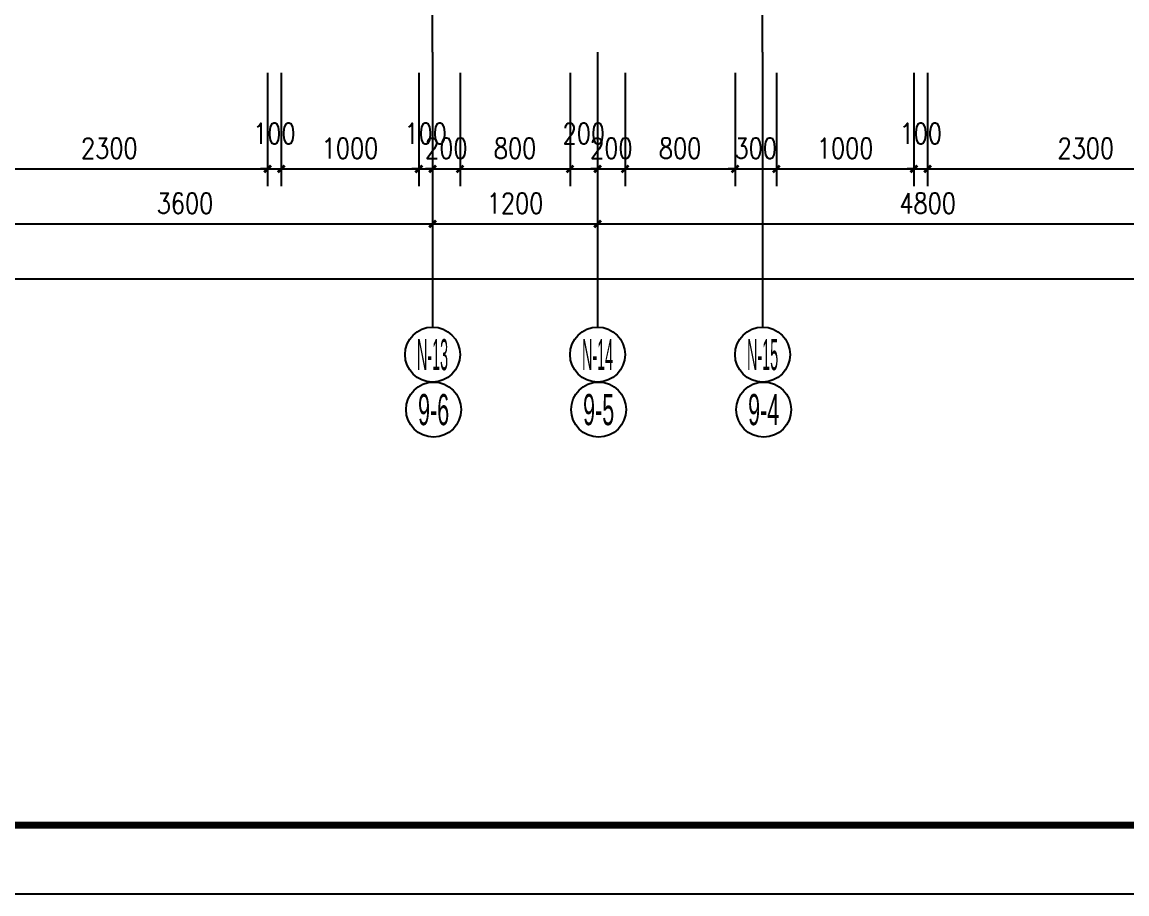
# Model space of a CAD drawing. Extents: x 718358 to 1668613, y -348838 to -159582.
# Drawn here: x 793851 to 801884, y -346116 to -339776 of the extents above; entities that cross this region are included whole.
import ezdxf
from ezdxf.enums import TextEntityAlignment as Align

# ---------------------------------------------------------------- set-up
doc = ezdxf.new("R2010")
doc.units = 0
doc.header["$LTSCALE"] = 1000
doc.linetypes.add('DOTE', pattern=[2.42, 2, -0.2, 0.02, -0.2])
for name, color, linetype in [('AXIS_TEXT', 7, 'Continuous'), ('建-图框', 4, 'Continuous'), ('建-尺寸', 73, 'Continuous'), ('建-轴标', 3, 'Continuous'), ('建-轴网', 14, 'DOTE')]:
    doc.layers.add(name, color=color, linetype=linetype)
doc.layers.add('栏杆', color=30, linetype='Continuous', lineweight=9)
doc.styles.add('_TCH_AXIS', font='gt宽度调整.shx', dxfattribs={"bigfont": 'gt国标汉字.shx'})
doc.styles.add('COMPLEX', font='COMPLEX')
doc.styles.add('DIM_FONT', font='SIMPLEX.shx', dxfattribs={"width": 0.8, "bigfont": 'GBCBIG.shx'})
doc.dimstyles.new('DIMN50', dxfattribs={"dimscale": 0.5, "dimtxt": 300, "dimasz": 100, "dimexe": 250, "dimexo": 300, "dimgap": 150, "dimtad": 1, "dimdec": 0, "dimzin": 0, "dimdsep": 46, "dimtxsty": 'DIM_FONT', "dimblk": 'ARCHTICK', "dimcen": 0.09, "dimdle": 1, "dimclrt": 7, "dimazin": 2, "dimtfac": 1, "dimtdec": 0, "dimtix": 1, "dimtmove": 2, "dimatfit": 3, "dimldrblk": 'ARCHTICK', "dimfxl": 1, "dimtolj": 1, "dimtzin": 0, "dimarcsym": 0})

# ---------------------------------------------------------------- blocks, each defined once
blk = doc.blocks.new('_ArchTick')
at = {"color": 0, "linetype": 'ByBlock', "const_width": 0.4}
blk.add_lwpolyline([(-0.5, -0.5), (0.5, 0.5)], dxfattribs=at)
blk = doc.blocks.new('*D191')
at = {"layer": 'Defpoints', "color": 0, "transparency": 16777216}
for p in [(769085.2, -339993.8), (808035.2, -339993.8), (808035.2, -341643.8)]:
    blk.add_point(p, dxfattribs=at)
at = {"layer": '建-轴标', "color": 0, "lineweight": -2, "transparency": 16777216}
for p, q in [((769085.2, -340143.8), (769085.2, -341768.8)), ((808035.2, -340143.8), (808035.2, -341768.8)), ((769084.7, -341643.8), (808035.7, -341643.8))]:
    blk.add_line(p, q, dxfattribs=at)
at = {"layer": '建-轴标', "color": 0, "lineweight": -2, "transparency": 16777216, "xscale": 50, "yscale": 50, "zscale": 50, "rotation": 180}
blk.add_blockref('_ArchTick', (769085.2, -341643.8), dxfattribs=at)
at = {"layer": '建-轴标', "color": 0, "lineweight": -2, "transparency": 16777216, "xscale": 50, "yscale": 50, "zscale": 50}
blk.add_blockref('_ArchTick', (808035.2, -341643.8), dxfattribs=at)
at = {"layer": '建-轴标', "color": 7, "transparency": 16777216, "insert": (788560.2, -341493.8), "char_height": 150, "attachment_point": 5, "style": 'DIM_FONT'}
blk.add_mtext('\\A1;38950', dxfattribs=at)
blk = doc.blocks.new('*D213')
at = {"layer": 'Defpoints', "color": 0, "transparency": 16777216}
for p in [(769085.2, -339993.8), (808035.2, -339993.8), (808035.2, -341643.8)]:
    blk.add_point(p, dxfattribs=at)
at = {"layer": '建-轴标', "color": 0, "lineweight": -2, "transparency": 16777216}
for p, q in [((769085.2, -340143.8), (769085.2, -341768.8)), ((808035.2, -340143.8), (808035.2, -341768.8)), ((769084.7, -341643.8), (808035.7, -341643.8))]:
    blk.add_line(p, q, dxfattribs=at)
at = {"layer": '建-轴标', "color": 0, "lineweight": -2, "transparency": 16777216, "xscale": 50, "yscale": 50, "zscale": 50, "rotation": 180}
blk.add_blockref('_ArchTick', (769085.2, -341643.8), dxfattribs=at)
at = {"layer": '建-轴标', "color": 0, "lineweight": -2, "transparency": 16777216, "xscale": 50, "yscale": 50, "zscale": 50}
blk.add_blockref('_ArchTick', (808035.2, -341643.8), dxfattribs=at)
at = {"layer": '建-轴标', "color": 7, "transparency": 16777216, "insert": (788560.2, -341493.8), "char_height": 150, "attachment_point": 5, "style": 'DIM_FONT'}
blk.add_mtext('\\A1;38950', dxfattribs=at)
blk = doc.blocks.new('*D225')
at = {"layer": 'Defpoints', "color": 0, "transparency": 16777216}
for p in [(793235.2, -339993.8), (796835.2, -339993.8), (796835.2, -341243.8)]:
    blk.add_point(p, dxfattribs=at)
at = {"layer": '建-轴标', "color": 0, "lineweight": -2, "transparency": 16777216}
for p, q in [((793235.2, -340143.8), (793235.2, -341368.8)), ((796835.2, -340143.8), (796835.2, -341368.8)), ((793234.7, -341243.8), (796835.7, -341243.8))]:
    blk.add_line(p, q, dxfattribs=at)
at = {"layer": '建-轴标', "color": 0, "lineweight": -2, "transparency": 16777216, "xscale": 50, "yscale": 50, "zscale": 50, "rotation": 180}
blk.add_blockref('_ArchTick', (793235.2, -341243.8), dxfattribs=at)
at = {"layer": '建-轴标', "color": 0, "lineweight": -2, "transparency": 16777216, "xscale": 50, "yscale": 50, "zscale": 50}
blk.add_blockref('_ArchTick', (796835.2, -341243.8), dxfattribs=at)
at = {"layer": '建-轴标', "color": 7, "transparency": 16777216, "insert": (795035.2, -341093.8), "char_height": 150, "attachment_point": 5, "style": 'DIM_FONT'}
blk.add_mtext('\\A1;3600', dxfattribs=at)
blk = doc.blocks.new('*D226')
at = {"layer": 'Defpoints', "color": 0, "transparency": 16777216}
for p in [(796835.2, -339993.8), (798035.2, -339993.8), (798035.2, -341243.8)]:
    blk.add_point(p, dxfattribs=at)
at = {"layer": '建-轴标', "color": 0, "lineweight": -2, "transparency": 16777216}
for p, q in [((796835.2, -340143.8), (796835.2, -341368.8)), ((798035.2, -340143.8), (798035.2, -341368.8)), ((796834.7, -341243.8), (798035.7, -341243.8))]:
    blk.add_line(p, q, dxfattribs=at)
at = {"layer": '建-轴标', "color": 0, "lineweight": -2, "transparency": 16777216, "xscale": 50, "yscale": 50, "zscale": 50, "rotation": 180}
blk.add_blockref('_ArchTick', (796835.2, -341243.8), dxfattribs=at)
at = {"layer": '建-轴标', "color": 0, "lineweight": -2, "transparency": 16777216, "xscale": 50, "yscale": 50, "zscale": 50}
blk.add_blockref('_ArchTick', (798035.2, -341243.8), dxfattribs=at)
at = {"layer": '建-轴标', "color": 7, "transparency": 16777216, "insert": (797435.2, -341093.8), "char_height": 150, "attachment_point": 5, "style": 'DIM_FONT'}
blk.add_mtext('\\A1;1200', dxfattribs=at)
blk = doc.blocks.new('*D227')
at = {"layer": 'Defpoints', "color": 0, "transparency": 16777216}
for p in [(798035.2, -339993.8), (802835.2, -339993.8), (802835.2, -341243.8)]:
    blk.add_point(p, dxfattribs=at)
at = {"layer": '建-轴标', "color": 0, "lineweight": -2, "transparency": 16777216}
for p, q in [((798035.2, -340143.8), (798035.2, -341368.8)), ((802835.2, -340143.8), (802835.2, -341368.8)), ((798034.7, -341243.8), (802835.7, -341243.8))]:
    blk.add_line(p, q, dxfattribs=at)
at = {"layer": '建-轴标', "color": 0, "lineweight": -2, "transparency": 16777216, "xscale": 50, "yscale": 50, "zscale": 50, "rotation": 180}
blk.add_blockref('_ArchTick', (798035.2, -341243.8), dxfattribs=at)
at = {"layer": '建-轴标', "color": 0, "lineweight": -2, "transparency": 16777216, "xscale": 50, "yscale": 50, "zscale": 50}
blk.add_blockref('_ArchTick', (802835.2, -341243.8), dxfattribs=at)
at = {"layer": '建-轴标', "color": 7, "transparency": 16777216, "insert": (800435.2, -341093.8), "char_height": 150, "attachment_point": 5, "style": 'DIM_FONT'}
blk.add_mtext('\\A1;4800', dxfattribs=at)
blk = doc.blocks.new('_AXISO')
blk.add_circle((0, 0), 0.5)
at = {"layer": 'AXIS_TEXT', "style": 'COMPLEX', "width": 1.041667}
blk.add_attdef('A', text='', height=0.56, dxfattribs=at).set_placement((-0.25, -0.28), (0.25, -0.28), align=Align.FIT)
blk = doc.blocks.new('*D295')
at = {"layer": 'Defpoints', "color": 0, "transparency": 16777216}
for p in [(793335.2, -339993.8), (795635.2, -339993.8), (795635.2, -340843.8)]:
    blk.add_point(p, dxfattribs=at)
at = {"layer": '建-尺寸', "color": 0, "lineweight": -2, "transparency": 16777216}
for p, q in [((793335.2, -340143.8), (793335.2, -340968.8)), ((795635.2, -340143.8), (795635.2, -340968.8)), ((793334.7, -340843.8), (795635.7, -340843.8))]:
    blk.add_line(p, q, dxfattribs=at)
at = {"layer": '建-尺寸', "color": 0, "lineweight": -2, "transparency": 16777216, "xscale": 50, "yscale": 50, "zscale": 50, "rotation": 180}
blk.add_blockref('_ArchTick', (793335.2, -340843.8), dxfattribs=at)
at = {"layer": '建-尺寸', "color": 0, "lineweight": -2, "transparency": 16777216, "xscale": 50, "yscale": 50, "zscale": 50}
blk.add_blockref('_ArchTick', (795635.2, -340843.8), dxfattribs=at)
at = {"layer": '建-尺寸', "color": 7, "transparency": 16777216, "insert": (794485.2, -340693.8), "char_height": 150, "attachment_point": 5, "style": 'DIM_FONT'}
blk.add_mtext('\\A1;2300', dxfattribs=at)
blk = doc.blocks.new('*D296')
at = {"layer": 'Defpoints', "color": 0, "transparency": 16777216}
for p in [(795635.2, -339993.8), (795735.2, -339993.8), (795735.2, -340843.8)]:
    blk.add_point(p, dxfattribs=at)
at = {"layer": '建-尺寸', "color": 0, "lineweight": -2, "transparency": 16777216}
for p, q in [((795635.2, -340143.8), (795635.2, -340968.8)), ((795735.2, -340143.8), (795735.2, -340968.8)), ((795635.2, -340843.8), (795585.2, -340843.8)), ((795635.2, -340843.8), (795735.2, -340843.8)), ((795735.2, -340843.8), (795785.2, -340843.8))]:
    blk.add_line(p, q, dxfattribs=at)
at = {"layer": '建-尺寸', "color": 0, "lineweight": -2, "transparency": 16777216, "xscale": 50, "yscale": 50, "zscale": 50}
blk.add_blockref('_ArchTick', (795635.2, -340843.8), dxfattribs=at)
at = {"layer": '建-尺寸', "color": 0, "lineweight": -2, "transparency": 16777216, "xscale": 50, "yscale": 50, "zscale": 50, "rotation": 180}
blk.add_blockref('_ArchTick', (795735.2, -340843.8), dxfattribs=at)
at = {"layer": '建-尺寸', "color": 7, "transparency": 16777216, "insert": (795685.2, -340586.3), "char_height": 150, "attachment_point": 5, "style": 'DIM_FONT'}
blk.add_mtext('\\A1;100', dxfattribs=at)
blk = doc.blocks.new('*D297')
at = {"layer": 'Defpoints', "color": 0, "transparency": 16777216}
for p in [(795735.2, -339993.8), (796735.2, -339993.8), (796735.2, -340843.8)]:
    blk.add_point(p, dxfattribs=at)
at = {"layer": '建-尺寸', "color": 0, "lineweight": -2, "transparency": 16777216}
for p, q in [((795735.2, -340143.8), (795735.2, -340968.8)), ((796735.2, -340143.8), (796735.2, -340968.8)), ((795734.7, -340843.8), (796735.7, -340843.8))]:
    blk.add_line(p, q, dxfattribs=at)
at = {"layer": '建-尺寸', "color": 0, "lineweight": -2, "transparency": 16777216, "xscale": 50, "yscale": 50, "zscale": 50, "rotation": 180}
blk.add_blockref('_ArchTick', (795735.2, -340843.8), dxfattribs=at)
at = {"layer": '建-尺寸', "color": 0, "lineweight": -2, "transparency": 16777216, "xscale": 50, "yscale": 50, "zscale": 50}
blk.add_blockref('_ArchTick', (796735.2, -340843.8), dxfattribs=at)
at = {"layer": '建-尺寸', "color": 7, "transparency": 16777216, "insert": (796235.2, -340693.8), "char_height": 150, "attachment_point": 5, "style": 'DIM_FONT'}
blk.add_mtext('\\A1;1000', dxfattribs=at)
blk = doc.blocks.new('*D298')
at = {"layer": 'Defpoints', "color": 0, "transparency": 16777216}
for p in [(796735.2, -339993.8), (796835.2, -339993.8), (796835.2, -340843.8)]:
    blk.add_point(p, dxfattribs=at)
at = {"layer": '建-尺寸', "color": 0, "lineweight": -2, "transparency": 16777216}
for p, q in [((796735.2, -340143.8), (796735.2, -340968.8)), ((796835.2, -340143.8), (796835.2, -340968.8)), ((796735.2, -340843.8), (796685.2, -340843.8)), ((796735.2, -340843.8), (796835.2, -340843.8)), ((796835.2, -340843.8), (796885.2, -340843.8))]:
    blk.add_line(p, q, dxfattribs=at)
at = {"layer": '建-尺寸', "color": 0, "lineweight": -2, "transparency": 16777216, "xscale": 50, "yscale": 50, "zscale": 50}
blk.add_blockref('_ArchTick', (796735.2, -340843.8), dxfattribs=at)
at = {"layer": '建-尺寸', "color": 0, "lineweight": -2, "transparency": 16777216, "xscale": 50, "yscale": 50, "zscale": 50, "rotation": 180}
blk.add_blockref('_ArchTick', (796835.2, -340843.8), dxfattribs=at)
at = {"layer": '建-尺寸', "color": 7, "transparency": 16777216, "insert": (796785.2, -340586.3), "char_height": 150, "attachment_point": 5, "style": 'DIM_FONT'}
blk.add_mtext('\\A1;100', dxfattribs=at)
blk = doc.blocks.new('*D299')
at = {"layer": 'Defpoints', "color": 0, "transparency": 16777216}
for p in [(796835.2, -339993.8), (797035.2, -339993.8), (797035.2, -340843.8)]:
    blk.add_point(p, dxfattribs=at)
at = {"layer": '建-尺寸', "color": 0, "lineweight": -2, "transparency": 16777216}
for p, q in [((796835.2, -340143.8), (796835.2, -340968.8)), ((797035.2, -340143.8), (797035.2, -340968.8)), ((796835.2, -340843.8), (796785.2, -340843.8)), ((796835.2, -340843.8), (797035.2, -340843.8)), ((797035.2, -340843.8), (797085.2, -340843.8))]:
    blk.add_line(p, q, dxfattribs=at)
at = {"layer": '建-尺寸', "color": 0, "lineweight": -2, "transparency": 16777216, "xscale": 50, "yscale": 50, "zscale": 50}
blk.add_blockref('_ArchTick', (796835.2, -340843.8), dxfattribs=at)
at = {"layer": '建-尺寸', "color": 0, "lineweight": -2, "transparency": 16777216, "xscale": 50, "yscale": 50, "zscale": 50, "rotation": 180}
blk.add_blockref('_ArchTick', (797035.2, -340843.8), dxfattribs=at)
at = {"layer": '建-尺寸', "color": 7, "transparency": 16777216, "insert": (796935.2, -340693.8), "char_height": 150, "attachment_point": 5, "style": 'DIM_FONT'}
blk.add_mtext('\\A1;200', dxfattribs=at)
blk = doc.blocks.new('*D300')
at = {"layer": 'Defpoints', "color": 0, "transparency": 16777216}
for p in [(797035.2, -339993.8), (797835.2, -339993.8), (797835.2, -340843.8)]:
    blk.add_point(p, dxfattribs=at)
at = {"layer": '建-尺寸', "color": 0, "lineweight": -2, "transparency": 16777216}
for p, q in [((797035.2, -340143.8), (797035.2, -340968.8)), ((797835.2, -340143.8), (797835.2, -340968.8)), ((797034.7, -340843.8), (797835.7, -340843.8))]:
    blk.add_line(p, q, dxfattribs=at)
at = {"layer": '建-尺寸', "color": 0, "lineweight": -2, "transparency": 16777216, "xscale": 50, "yscale": 50, "zscale": 50, "rotation": 180}
blk.add_blockref('_ArchTick', (797035.2, -340843.8), dxfattribs=at)
at = {"layer": '建-尺寸', "color": 0, "lineweight": -2, "transparency": 16777216, "xscale": 50, "yscale": 50, "zscale": 50}
blk.add_blockref('_ArchTick', (797835.2, -340843.8), dxfattribs=at)
at = {"layer": '建-尺寸', "color": 7, "transparency": 16777216, "insert": (797435.2, -340693.8), "char_height": 150, "attachment_point": 5, "style": 'DIM_FONT'}
blk.add_mtext('\\A1;800', dxfattribs=at)
blk = doc.blocks.new('*D301')
at = {"layer": 'Defpoints', "color": 0, "transparency": 16777216}
for p in [(797835.2, -339993.8), (798035.2, -339993.8), (798035.2, -340843.8)]:
    blk.add_point(p, dxfattribs=at)
at = {"layer": '建-尺寸', "color": 0, "lineweight": -2, "transparency": 16777216}
for p, q in [((797835.2, -340143.8), (797835.2, -340968.8)), ((798035.2, -340143.8), (798035.2, -340968.8)), ((797834.7, -340843.8), (798035.7, -340843.8))]:
    blk.add_line(p, q, dxfattribs=at)
at = {"layer": '建-尺寸', "color": 0, "lineweight": -2, "transparency": 16777216, "xscale": 50, "yscale": 50, "zscale": 50, "rotation": 180}
blk.add_blockref('_ArchTick', (797835.2, -340843.8), dxfattribs=at)
at = {"layer": '建-尺寸', "color": 0, "lineweight": -2, "transparency": 16777216, "xscale": 50, "yscale": 50, "zscale": 50}
blk.add_blockref('_ArchTick', (798035.2, -340843.8), dxfattribs=at)
at = {"layer": '建-尺寸', "color": 7, "transparency": 16777216, "insert": (797935.2, -340586.3), "char_height": 150, "attachment_point": 5, "style": 'DIM_FONT'}
blk.add_mtext('\\A1;200', dxfattribs=at)
blk = doc.blocks.new('*D302')
at = {"layer": 'Defpoints', "color": 0, "transparency": 16777216}
for p in [(798035.2, -339993.8), (798235.2, -339993.8), (798235.2, -340843.8)]:
    blk.add_point(p, dxfattribs=at)
at = {"layer": '建-尺寸', "color": 0, "lineweight": -2, "transparency": 16777216}
for p, q in [((798035.2, -340143.8), (798035.2, -340968.8)), ((798235.2, -340143.8), (798235.2, -340968.8)), ((798035.2, -340843.8), (797985.2, -340843.8)), ((798035.2, -340843.8), (798235.2, -340843.8)), ((798235.2, -340843.8), (798285.2, -340843.8))]:
    blk.add_line(p, q, dxfattribs=at)
at = {"layer": '建-尺寸', "color": 0, "lineweight": -2, "transparency": 16777216, "xscale": 50, "yscale": 50, "zscale": 50}
blk.add_blockref('_ArchTick', (798035.2, -340843.8), dxfattribs=at)
at = {"layer": '建-尺寸', "color": 0, "lineweight": -2, "transparency": 16777216, "xscale": 50, "yscale": 50, "zscale": 50, "rotation": 180}
blk.add_blockref('_ArchTick', (798235.2, -340843.8), dxfattribs=at)
at = {"layer": '建-尺寸', "color": 7, "transparency": 16777216, "insert": (798135.2, -340693.8), "char_height": 150, "attachment_point": 5, "style": 'DIM_FONT'}
blk.add_mtext('\\A1;200', dxfattribs=at)
blk = doc.blocks.new('*D303')
at = {"layer": 'Defpoints', "color": 0, "transparency": 16777216}
for p in [(798235.2, -339993.8), (799035.2, -339993.8), (799035.2, -340843.8)]:
    blk.add_point(p, dxfattribs=at)
at = {"layer": '建-尺寸', "color": 0, "lineweight": -2, "transparency": 16777216}
for p, q in [((798235.2, -340143.8), (798235.2, -340968.8)), ((799035.2, -340143.8), (799035.2, -340968.8)), ((798234.7, -340843.8), (799035.7, -340843.8))]:
    blk.add_line(p, q, dxfattribs=at)
at = {"layer": '建-尺寸', "color": 0, "lineweight": -2, "transparency": 16777216, "xscale": 50, "yscale": 50, "zscale": 50, "rotation": 180}
blk.add_blockref('_ArchTick', (798235.2, -340843.8), dxfattribs=at)
at = {"layer": '建-尺寸', "color": 0, "lineweight": -2, "transparency": 16777216, "xscale": 50, "yscale": 50, "zscale": 50}
blk.add_blockref('_ArchTick', (799035.2, -340843.8), dxfattribs=at)
at = {"layer": '建-尺寸', "color": 7, "transparency": 16777216, "insert": (798635.2, -340693.8), "char_height": 150, "attachment_point": 5, "style": 'DIM_FONT'}
blk.add_mtext('\\A1;800', dxfattribs=at)
blk = doc.blocks.new('*D304')
at = {"layer": 'Defpoints', "color": 0, "transparency": 16777216}
for p in [(799035.2, -339993.8), (799335.2, -339993.8), (799335.2, -340843.8)]:
    blk.add_point(p, dxfattribs=at)
at = {"layer": '建-尺寸', "color": 0, "lineweight": -2, "transparency": 16777216}
for p, q in [((799035.2, -340143.8), (799035.2, -340968.8)), ((799335.2, -340143.8), (799335.2, -340968.8)), ((799035.2, -340843.8), (798985.2, -340843.8)), ((799035.2, -340843.8), (799335.2, -340843.8)), ((799335.2, -340843.8), (799385.2, -340843.8))]:
    blk.add_line(p, q, dxfattribs=at)
at = {"layer": '建-尺寸', "color": 0, "lineweight": -2, "transparency": 16777216, "xscale": 50, "yscale": 50, "zscale": 50}
blk.add_blockref('_ArchTick', (799035.2, -340843.8), dxfattribs=at)
at = {"layer": '建-尺寸', "color": 0, "lineweight": -2, "transparency": 16777216, "xscale": 50, "yscale": 50, "zscale": 50, "rotation": 180}
blk.add_blockref('_ArchTick', (799335.2, -340843.8), dxfattribs=at)
at = {"layer": '建-尺寸', "color": 7, "transparency": 16777216, "insert": (799185.2, -340693.8), "char_height": 150, "attachment_point": 5, "style": 'DIM_FONT'}
blk.add_mtext('\\A1;300', dxfattribs=at)
blk = doc.blocks.new('*D305')
at = {"layer": 'Defpoints', "color": 0, "transparency": 16777216}
for p in [(799335.2, -339993.8), (800335.2, -339993.8), (800335.2, -340843.8)]:
    blk.add_point(p, dxfattribs=at)
at = {"layer": '建-尺寸', "color": 0, "lineweight": -2, "transparency": 16777216}
for p, q in [((799335.2, -340143.8), (799335.2, -340968.8)), ((800335.2, -340143.8), (800335.2, -340968.8)), ((799334.7, -340843.8), (800335.7, -340843.8))]:
    blk.add_line(p, q, dxfattribs=at)
at = {"layer": '建-尺寸', "color": 0, "lineweight": -2, "transparency": 16777216, "xscale": 50, "yscale": 50, "zscale": 50, "rotation": 180}
blk.add_blockref('_ArchTick', (799335.2, -340843.8), dxfattribs=at)
at = {"layer": '建-尺寸', "color": 0, "lineweight": -2, "transparency": 16777216, "xscale": 50, "yscale": 50, "zscale": 50}
blk.add_blockref('_ArchTick', (800335.2, -340843.8), dxfattribs=at)
at = {"layer": '建-尺寸', "color": 7, "transparency": 16777216, "insert": (799835.2, -340693.8), "char_height": 150, "attachment_point": 5, "style": 'DIM_FONT'}
blk.add_mtext('\\A1;1000', dxfattribs=at)
blk = doc.blocks.new('*D306')
at = {"layer": 'Defpoints', "color": 0, "transparency": 16777216}
for p in [(800335.2, -339993.8), (800435.2, -339993.8), (800435.2, -340843.8)]:
    blk.add_point(p, dxfattribs=at)
at = {"layer": '建-尺寸', "color": 0, "lineweight": -2, "transparency": 16777216}
for p, q in [((800335.2, -340143.8), (800335.2, -340968.8)), ((800435.2, -340143.8), (800435.2, -340968.8)), ((800335.2, -340843.8), (800285.2, -340843.8)), ((800335.2, -340843.8), (800435.2, -340843.8)), ((800435.2, -340843.8), (800485.2, -340843.8))]:
    blk.add_line(p, q, dxfattribs=at)
at = {"layer": '建-尺寸', "color": 0, "lineweight": -2, "transparency": 16777216, "xscale": 50, "yscale": 50, "zscale": 50}
blk.add_blockref('_ArchTick', (800335.2, -340843.8), dxfattribs=at)
at = {"layer": '建-尺寸', "color": 0, "lineweight": -2, "transparency": 16777216, "xscale": 50, "yscale": 50, "zscale": 50, "rotation": 180}
blk.add_blockref('_ArchTick', (800435.2, -340843.8), dxfattribs=at)
at = {"layer": '建-尺寸', "color": 7, "transparency": 16777216, "insert": (800385.2, -340586.3), "char_height": 150, "attachment_point": 5, "style": 'DIM_FONT'}
blk.add_mtext('\\A1;100', dxfattribs=at)
blk = doc.blocks.new('*D307')
at = {"layer": 'Defpoints', "color": 0, "transparency": 16777216}
for p in [(800435.2, -339993.8), (802735.2, -339993.8), (802735.2, -340843.8)]:
    blk.add_point(p, dxfattribs=at)
at = {"layer": '建-尺寸', "color": 0, "lineweight": -2, "transparency": 16777216}
for p, q in [((800435.2, -340143.8), (800435.2, -340968.8)), ((802735.2, -340143.8), (802735.2, -340968.8)), ((800434.7, -340843.8), (802735.7, -340843.8))]:
    blk.add_line(p, q, dxfattribs=at)
at = {"layer": '建-尺寸', "color": 0, "lineweight": -2, "transparency": 16777216, "xscale": 50, "yscale": 50, "zscale": 50, "rotation": 180}
blk.add_blockref('_ArchTick', (800435.2, -340843.8), dxfattribs=at)
at = {"layer": '建-尺寸', "color": 0, "lineweight": -2, "transparency": 16777216, "xscale": 50, "yscale": 50, "zscale": 50}
blk.add_blockref('_ArchTick', (802735.2, -340843.8), dxfattribs=at)
at = {"layer": '建-尺寸', "color": 7, "transparency": 16777216, "insert": (801585.2, -340693.8), "char_height": 150, "attachment_point": 5, "style": 'DIM_FONT'}
blk.add_mtext('\\A1;2300', dxfattribs=at)

msp = doc.modelspace()

# ---------------------------------------------------------------- hatches: boundary and pattern name
at = {"layer": '栏杆'}
h = msp.add_hatch(dxfattribs=at)
h.set_pattern_fill('ANSI32', color=256, scale=30, angle=135, style=0)
h.set_pattern_definition([(7e-15, (1590311.55, -299257.56), (1e-14, -142.875), []), (7e-15, (1590359.17, -299209.94), (1e-14, -142.875), [])])
h.paths.add_polyline_path([(797982.5, -342719.1), (799682.5, -342719.1), (799682.5, -342769.1), (797982.5, -342769.1)])

# ---------------------------------------------------------------- linework, layer by layer
at = {"layer": '建-图框'}
msp.add_lwpolyline([(763686.8, -346115.8), (816236.8, -346115.8), (816236.8, -316415.8), (763686.8, -316415.8)], close=True, dxfattribs=at)
at = {"layer": '建-图框', "const_width": 50}
msp.add_lwpolyline([(764936.8, -345615.8), (815736.8, -345615.8), (815736.8, -316915.8), (764936.8, -316915.8)], close=True, dxfattribs=at)
at = {"layer": '建-轴标'}
for p, q in [((796835.2, -339993.8), (796835.2, -341993.8)), ((798035.2, -339993.8), (798035.2, -341993.8)), ((799235.2, -339993.8), (799235.2, -341993.8))]:
    msp.add_line(p, q, dxfattribs=at)
at = {"layer": '建-轴网'}
for p, q in [((796835.2, -339993.8), (796835.2, -330493.8)), ((799235.2, -339993.8), (799235.2, -330493.8))]:
    msp.add_line(p, q, dxfattribs=at)

# ---------------------------------------------------------------- block references
at = {"layer": '建-轴标'}
ref = msp.add_blockref('_AXISO', (796835.2, -342193.8), dxfattribs=dict(at, xscale=400, yscale=400, zscale=400))
ref.add_attrib('A', 'N-13', dxfattribs={"height": 226.27, "style": '_TCH_AXIS', "width": 0.269231}).set_placement((796722, -342306.9), (796948.3, -342306.9), align=Align.FIT)
ref = msp.add_blockref('_AXISO', (798035.2, -342193.8), dxfattribs=dict(at, xscale=400, yscale=400, zscale=400))
ref.add_attrib('A', 'N-14', dxfattribs={"height": 226.27, "style": '_TCH_AXIS', "width": 0.2625}).set_placement((797922, -342306.9), (798148.3, -342306.9), align=Align.FIT)
ref = msp.add_blockref('_AXISO', (799235.2, -342193.8), dxfattribs=dict(at, xscale=400, yscale=400, zscale=400))
ref.add_attrib('A', 'N-15', dxfattribs={"height": 226.27, "style": '_TCH_AXIS', "width": 0.269231}).set_placement((799122, -342306.9), (799348.3, -342306.9), align=Align.FIT)
ref = msp.add_blockref('_AXISO', (796843, -342593.8), dxfattribs=dict(at, xscale=400, yscale=400, zscale=400))
ref.add_attrib('A', '9-6', dxfattribs={"height": 226.27, "style": '_TCH_AXIS', "width": 0.35}).set_placement((796729.9, -342706.9), (796956.2, -342706.9), align=Align.FIT)
ref = msp.add_blockref('_AXISO', (798043, -342593.8), dxfattribs=dict(at, xscale=400, yscale=400, zscale=400))
ref.add_attrib('A', '9-5', dxfattribs={"height": 226.27, "style": '_TCH_AXIS', "width": 0.35}).set_placement((797929.9, -342706.9), (798156.2, -342706.9), align=Align.FIT)
ref = msp.add_blockref('_AXISO', (799243, -342593.8), dxfattribs=dict(at, xscale=400, yscale=400, zscale=400))
ref.add_attrib('A', '9-4', dxfattribs={"height": 226.27, "style": '_TCH_AXIS', "width": 0.33871}).set_placement((799129.9, -342706.9), (799356.2, -342706.9), align=Align.FIT)

# ---------------------------------------------------------------- dimensions: what is measured, and where the dimension line sits
at = {"layer": '建-尺寸'}
for p1, p2, picture, middle in [((793335.2, -339993.8), (795635.2, -339993.8), '*D295', (794485.2, -340693.8)), ((795735.2, -339993.8), (796735.2, -339993.8), '*D297', (796235.2, -340693.8)), ((796835.2, -339993.8), (797035.2, -339993.8), '*D299', (796935.2, -340693.8)), ((797035.2, -339993.8), (797835.2, -339993.8), '*D300', (797435.2, -340693.8)), ((798035.2, -339993.8), (798235.2, -339993.8), '*D302', (798135.2, -340693.8)), ((798235.2, -339993.8), (799035.2, -339993.8), '*D303', (798635.2, -340693.8)), ((799035.2, -339993.8), (799335.2, -339993.8), '*D304', (799185.2, -340693.8)), ((799335.2, -339993.8), (800335.2, -339993.8), '*D305', (799835.2, -340693.8)), ((800435.2, -339993.8), (802735.2, -339993.8), '*D307', (801585.2, -340693.8))]:
    dim = msp.add_aligned_dim(p1=p1, p2=p2, distance=-850, dimstyle='DIMN50', dxfattribs=at)
    dim.commit()
    dim.dimension.update_dxf_attribs({"geometry": picture, "text_midpoint": middle})
for base, p1, p2, picture, middle in [((795735.2, -340843.8), (795635.2, -339993.8), (795735.2, -339993.8), '*D296', (795685.2, -340586.3)), ((796835.2, -340843.8), (796735.2, -339993.8), (796835.2, -339993.8), '*D298', (796785.2, -340586.3)), ((798035.2, -340843.8), (797835.2, -339993.8), (798035.2, -339993.8), '*D301', (797935.2, -340586.3)), ((800435.2, -340843.8), (800335.2, -339993.8), (800435.2, -339993.8), '*D306', (800385.2, -340586.3))]:
    dim = msp.add_linear_dim(base=base, p1=p1, p2=p2, angle=0, dimstyle='DIMN50', dxfattribs=at)
    dim.commit()
    dim.dimension.update_dxf_attribs({"geometry": picture, "text_midpoint": middle, "dimtype": 161})
at = {"layer": '建-轴标'}
for p1, p2, distance, picture, middle in [((769085.2, -339993.8), (808035.2, -339993.8), -1650, '*D191', (788560.2, -341493.8)), ((769085.2, -339993.8), (808035.2, -339993.8), -1650, '*D213', (788560.2, -341493.8)), ((793235.2, -339993.8), (796835.2, -339993.8), -1250, '*D225', (795035.2, -341093.8)), ((796835.2, -339993.8), (798035.2, -339993.8), -1250, '*D226', (797435.2, -341093.8)), ((798035.2, -339993.8), (802835.2, -339993.8), -1250, '*D227', (800435.2, -341093.8))]:
    dim = msp.add_aligned_dim(p1=p1, p2=p2, distance=distance, dimstyle='DIMN50', dxfattribs=at)
    dim.commit()
    dim.dimension.update_dxf_attribs({"geometry": picture, "text_midpoint": middle})

doc.saveas('drawing.dxf')
